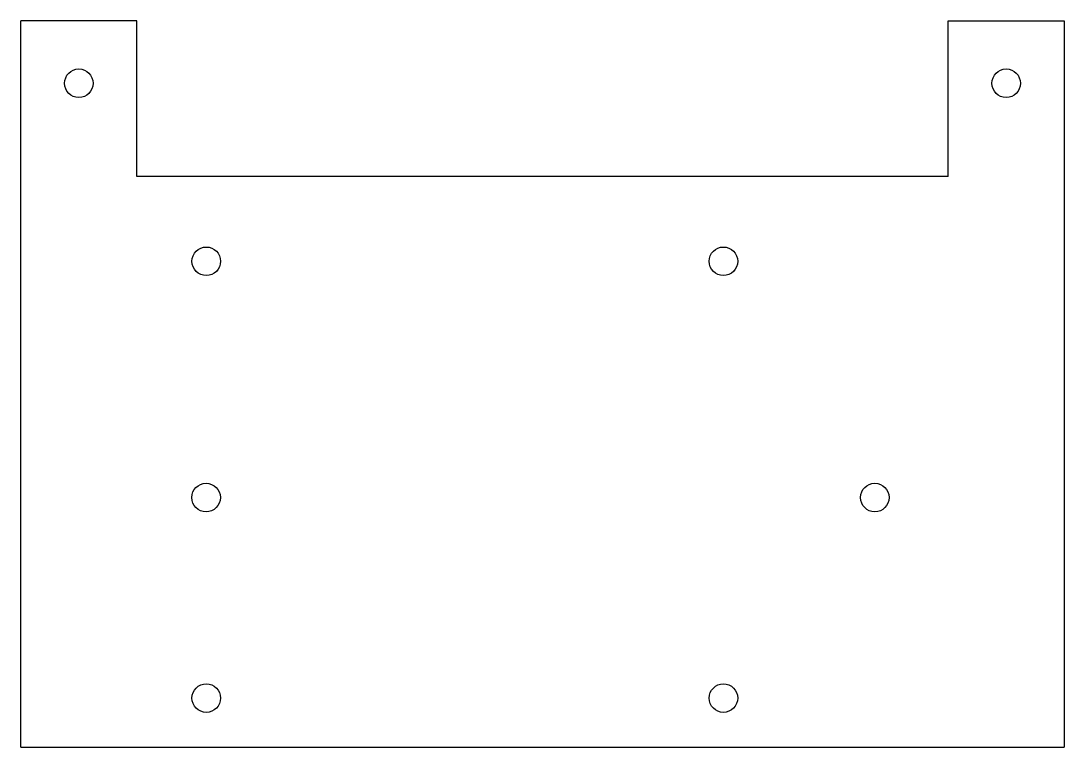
# Model space of a CAD drawing. Header units: millimetres. Extents: x -59 to 59, y -91 to -9.
import ezdxf

# ---------------------------------------------------------------- set-up
doc = ezdxf.new("R2010")
doc.units = ezdxf.units.MM

msp = doc.modelspace()

# ---------------------------------------------------------------- linework, layer by layer
for p, q in [((-58.5, -90.97), (-58.5, -9.5)), ((-45.5, -9.5), (-58.5, -9.5)), ((-45.5, -26.97), (-45.5, -9.5)), ((45.5, -26.97), (45.5, -9.5)), ((45.5, -9.5), (58.5, -9.5)), ((58.5, -9.5), (58.5, -90.97)), ((45.5, -26.97), (-45.5, -26.97)), ((-58.5, -90.97), (58.5, -90.97))]:
    msp.add_line(p, q)
for centre in [(-52, -16.5), (52, -16.5), (-37.71, -36.47), (20.29, -36.47), (-37.73, -62.97), (37.27, -62.97), (-37.71, -85.47), (20.29, -85.47)]:
    msp.add_circle(centre, 1.6)

doc.saveas('drawing.dxf')
